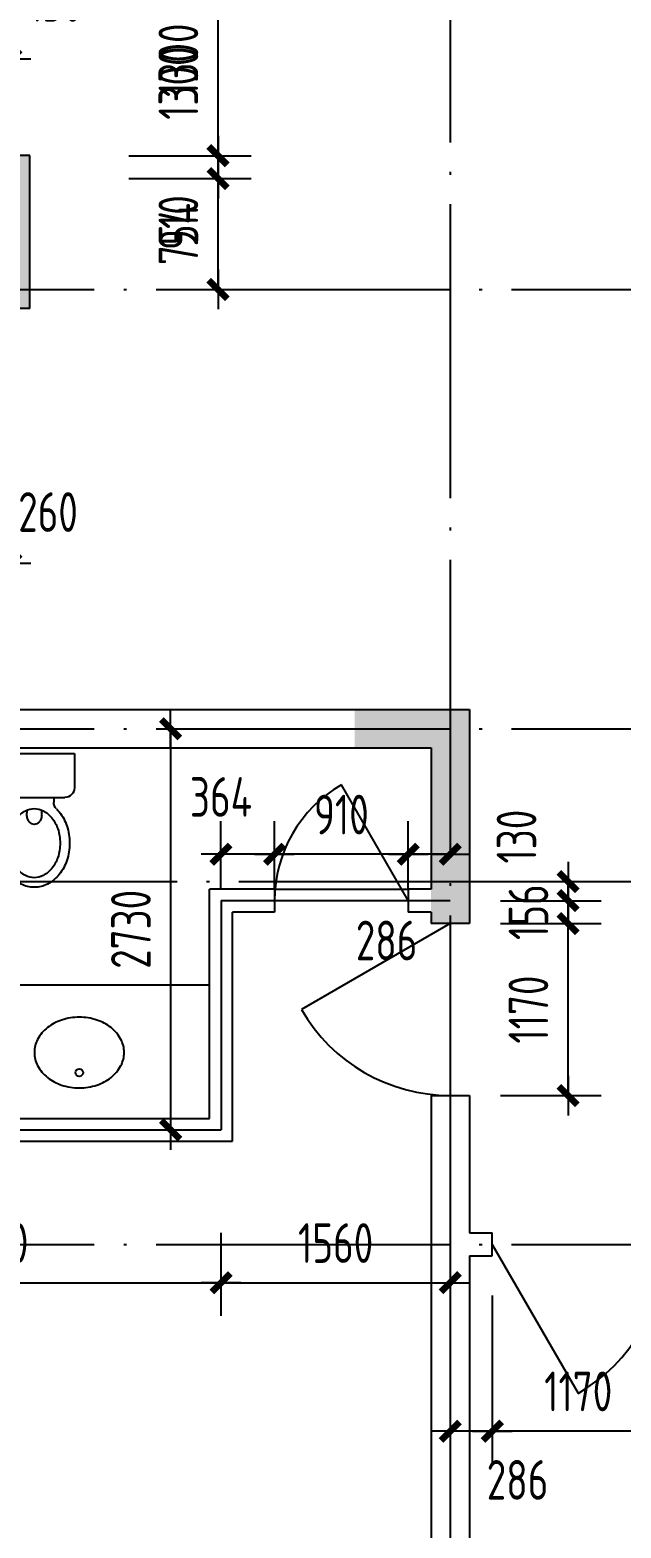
# Model space of a CAD drawing. Extents: x -726032 to 135930, y -151624 to 587044.
# Drawn here: x -652887 to -648865, y 553422 to 563618 of the extents above; entities that cross this region are included whole.
import ezdxf
from ezdxf.enums import TextEntityAlignment as Align

# ---------------------------------------------------------------- set-up
doc = ezdxf.new("R2010")
doc.units = 0
doc.header["$LTSCALE"] = 1000
doc.header["$MEASUREMENT"] = 0
doc.linetypes.add('DOTE', pattern=[2.42, 2, -0.2, 0.02, -0.2])
doc.layers.get('0').update_dxf_attribs({"linetype": 'CONTINUOUS'})
doc.layers.get('DEFPOINTS').update_dxf_attribs({"color": 1, "linetype": 'CONTINUOUS'})
for name, color, linetype in [('COLUMN', 170, 'CONTINUOUS'), ('DOTE', 8, 'DOTE'), ('GROUND', 45, 'CONTINUOUS'), ('LVTRY', 6, 'CONTINUOUS'), ('PUB_DIM', 245, 'CONTINUOUS'), ('WALL', 255, 'CONTINUOUS'), ('WINDOW', 155, 'CONTINUOUS'), ('WINDOW_TEXT', 7, 'CONTINUOUS')]:
    doc.layers.add(name, color=color, linetype=linetype)
doc.styles.add('DIM_FONT', font='isocp.shx', dxfattribs={"width": 0.8})
doc.styles.add('SIMPLEX', font='SIMPLEX.SHX')
doc.dimstyles.new('DIMA', dxfattribs={"dimtxt": 300, "dimasz": 1, "dimexe": 250, "dimexo": 300, "dimgap": 150, "dimtad": 1, "dimdec": 0, "dimzin": 0, "dimdsep": 46, "dimtxsty": 'DIM_FONT', "dimcen": 0.09, "dimse1": 1, "dimclrt": 142, "dimadec": 0, "dimazin": 0, "dimtfac": 1, "dimtdec": 0, "dimtix": 1, "dimtmove": 2, "dimatfit": 3, "dimfxl": 1, "dimtolj": 1, "dimtzin": 0, "dimarcsym": 0})
doc.dimstyles.new('DIMN', dxfattribs={"dimtxt": 300, "dimasz": 1, "dimexe": 250, "dimexo": 300, "dimgap": 150, "dimtad": 1, "dimdec": 0, "dimzin": 0, "dimdsep": 46, "dimtxsty": 'DIM_FONT', "dimcen": 0.09, "dimclrt": 142, "dimadec": 0, "dimazin": 0, "dimtfac": 1, "dimtdec": 0, "dimtix": 1, "dimtmove": 2, "dimatfit": 3, "dimfxl": 1, "dimtolj": 1, "dimtzin": 0, "dimarcsym": 0})

# ---------------------------------------------------------------- blocks, each defined once
blk = doc.blocks.new('_DBLK')
blk.add_line((-0.5, 0), (0, -0.866))
blk.add_arc((-0.5, 0), 1, 300, 0)
at = {"layer": 'WINDOW_TEXT', "style": 'SIMPLEX', "flags": 9}
blk.add_attdef('A', text='', height=1, dxfattribs=at).set_placement((0, 1.5), align=Align.MIDDLE)
blk = doc.blocks.new('_DIMX')
blk.add_line((-150, 0), (150, 0))
at = {"const_width": 50}
blk.add_lwpolyline([(-70, -70), (70, 70)], dxfattribs=at)
blk = doc.blocks.new('*D1688')
at = {"layer": 'DEFPOINTS', "color": 0, "transparency": 16777216}
for p in [(-651587, 558008), (-651587, 557497), (-651223, 557497)]:
    blk.add_point(p, dxfattribs=at)
at = {"layer": 'PUB_DIM', "color": 0, "lineweight": -2, "transparency": 16777216}
for p, q in [((-651587, 557767), (-651587, 558233)), ((-651224, 558008), (-651586, 558008))]:
    blk.add_line(p, q, dxfattribs=at)
at = {"layer": 'PUB_DIM', "color": 0, "lineweight": -2, "transparency": 16777216, "xscale": 0.9, "yscale": 0.9, "zscale": 0.9, "rotation": 180}
blk.add_blockref('_DIMX', (-651587, 558008), dxfattribs=at)
at = {"layer": 'PUB_DIM', "color": 0, "lineweight": -2, "transparency": 16777216, "xscale": 0.9, "yscale": 0.9, "zscale": 0.9}
blk.add_blockref('_DIMX', (-651223, 558008), dxfattribs=at)
at = {"layer": 'PUB_DIM', "color": 142, "transparency": 16777216, "insert": (-651587, 558398), "char_height": 270, "attachment_point": 5, "style": 'DIM_FONT'}
blk.add_mtext('\\A1;364', dxfattribs=at)
blk = doc.blocks.new('*D1689')
at = {"layer": 'DEFPOINTS', "color": 0, "transparency": 16777216}
for p in [(-652797, 558862), (-652797, 556132), (-651930, 556132)]:
    blk.add_point(p, dxfattribs=at)
at = {"layer": 'PUB_DIM', "color": 0, "lineweight": -2, "transparency": 16777216}
for p, q in [((-651930, 558862), (-651930, 556133)), ((-652527, 556132), (-651705, 556132))]:
    blk.add_line(p, q, dxfattribs=at)
at = {"layer": 'PUB_DIM', "color": 0, "lineweight": -2, "transparency": 16777216, "xscale": 0.9, "yscale": 0.9, "zscale": 0.9}
for p, rotation in [((-651930, 558862), 90), ((-651930, 556132), 270)]:
    blk.add_blockref('_DIMX', p, dxfattribs=dict(at, rotation=rotation))
at = {"layer": 'PUB_DIM', "color": 142, "transparency": 16777216, "insert": (-652200, 557497), "char_height": 270, "attachment_point": 5, "rotation": 90, "style": 'DIM_FONT'}
blk.add_mtext('\\A1;2730', dxfattribs=at)
blk = doc.blocks.new('_LV5')
for p, q in [((210.1, 0), (-210.1, 0)), ((-210.1, 0), (-210.1, -180)), ((210.1, -180), (210.1, 0)), ((160.1, -230), (-160.1, -230)), ((-101.4, -230), (-101.4, -254.3)), ((101.4, -230), (101.4, -254.1))]:
    blk.add_line(p, q)
blk.add_lwpolyline([(-135.1, -469.4, 0.080312), (-123, -544.2, 0.089014), (-91.8, -601.5, 0.104918), (-45.6, -639.3, 0.119812), (0.1, -650.4, 0.119812), (45.8, -639.3, 0.104918), (92, -601.5, 0.089014), (123.2, -544.2, 0.080312), (135.3, -469.4, 0.080312), (123.2, -394.6, 0.089014), (92, -337.3, 0.104918), (45.8, -299.5, 0.119812), (0.1, -288.4, 0.119812), (-45.6, -299.5, 0.104918), (-91.8, -337.3, 0.089014), (-123, -394.6, 0.080312)], format="xyb", close=True)
for points in [[(-38.7, -318.5, 0.073567), (-35.6, -339.5, 0.084454), (-27.4, -356, 0.10642), (-14.1, -367.8, 0.129709), (0, -371.5, 0.129709), (14.1, -367.8, 0.10642), (27.4, -356, 0.084454), (35.6, -339.5, 0.073567), (38.7, -318.5, 0.073567), (35.6, -297.5, 0.014016), (34.7, -294.6, 0.10642)], [(-34.7, -294.7, 0.013578), (-35.6, -297.5, 0.073567), (-38.7, -318.5, 0.073567)]]:
    blk.add_lwpolyline(points, format="xyb")
for centre, radius, start, end in [((-160.1, -180), 50, 180, 270), ((160.1, -180), 50, 270, 0), ((52.2, -452.8), 234.6, 141.28635, 161.63333), ((20.4, -427.3), 193.8, 134.81437, 141.28635), ((-151.4, -254.3), 50, 314.81437, 0), ((151.4, -254.1), 50, 180, 225.25549), ((-20.2, -427.3), 193.8, 38.71365, 45.25549), ((-52, -452.8), 234.6, 18.36667, 38.71365), ((102.3, -469.4), 287.4, 161.63333, 180), ((-102.1, -469.4), 287.4, 0, 18.36667), ((102.3, -469.4), 287.4, 180, 198.36667), ((-102.1, -469.4), 287.4, 341.63333, 0), ((52.2, -486), 234.6, 198.36667, 218.71365), ((-52, -486), 234.6, 321.28635, 341.63333), ((20.4, -511.6), 193.8, 218.71365, 242.67141), ((0.1, -550.8), 149.6, 242.67141, 270), ((0.1, -550.8), 149.6, 270, 297.32859), ((-20.2, -511.6), 193.8, 297.32859, 321.28635)]:
    blk.add_arc(centre, radius, start, end)
blk = doc.blocks.new('*D1710')
at = {"layer": 'DEFPOINTS', "color": 0, "transparency": 16777216}
for p in [(-651223, 558008), (-651223, 557497), (-650313, 557497)]:
    blk.add_point(p, dxfattribs=at)
at = {"layer": 'PUB_DIM', "color": 0, "lineweight": -2, "transparency": 16777216}
for p, q in [((-651223, 557767), (-651223, 558233)), ((-650314, 558008), (-651222, 558008))]:
    blk.add_line(p, q, dxfattribs=at)
at = {"layer": 'PUB_DIM', "color": 0, "lineweight": -2, "transparency": 16777216, "xscale": 0.9, "yscale": 0.9, "zscale": 0.9, "rotation": 180}
blk.add_blockref('_DIMX', (-651223, 558008), dxfattribs=at)
at = {"layer": 'PUB_DIM', "color": 0, "lineweight": -2, "transparency": 16777216, "xscale": 0.9, "yscale": 0.9, "zscale": 0.9}
blk.add_blockref('_DIMX', (-650313, 558008), dxfattribs=at)
at = {"layer": 'PUB_DIM', "color": 142, "transparency": 16777216, "insert": (-650768, 558278), "char_height": 270, "attachment_point": 5, "style": 'DIM_FONT'}
blk.add_mtext('\\A1;910', dxfattribs=at)
blk = doc.blocks.new('*D486')
at = {"layer": 'DEFPOINTS', "color": 0, "transparency": 16777216}
for p in [(-650027, 555962), (-651587, 555702), (-650027, 555092)]:
    blk.add_point(p, dxfattribs=at)
at = {"layer": 'PUB_DIM', "color": 0, "lineweight": -2, "transparency": 16777216}
for p, q in [((-650027, 555692), (-650027, 554867)), ((-651587, 555432), (-651587, 554867)), ((-651586, 555092), (-650028, 555092))]:
    blk.add_line(p, q, dxfattribs=at)
at = {"layer": 'PUB_DIM', "color": 0, "lineweight": -2, "transparency": 16777216, "xscale": 0.9, "yscale": 0.9, "zscale": 0.9, "rotation": 180}
blk.add_blockref('_DIMX', (-651587, 555092), dxfattribs=at)
at = {"layer": 'PUB_DIM', "color": 0, "lineweight": -2, "transparency": 16777216, "xscale": 0.9, "yscale": 0.9, "zscale": 0.9}
blk.add_blockref('_DIMX', (-650027, 555092), dxfattribs=at)
at = {"layer": 'PUB_DIM', "color": 142, "transparency": 16777216, "insert": (-650807, 555362), "char_height": 270, "attachment_point": 5, "style": 'DIM_FONT'}
blk.add_mtext('\\A1;1560', dxfattribs=at)
blk = doc.blocks.new('_LV4')
blk.add_lwpolyline([(0, -520, 0.078966), (92.3, -505.3, 0.088152), (166.2, -465.8, 0.105269), (218.1, -403.4, 0.121685), (235, -335, 0.121685), (218.1, -266.6, 0.105269), (166.2, -204.2, 0.088152), (92.3, -164.7, 0.078966), (0, -150, 0.078966), (-92.3, -164.7, 0.088152), (-166.2, -204.2, 0.105269), (-218.1, -266.6, 0.121685), (-235, -335, 0.121685), (-218.1, -403.4, 0.105269), (-166.2, -465.8, 0.088152), (-92.3, -505.3, 0.078966)], format="xyb", close=True)
blk.add_circle((0, -230), 20)
blk = doc.blocks.new('*D2602')
at = {"layer": 'DEFPOINTS', "color": 0, "transparency": 16777216}
for p in [(-654707, 555702), (-651587, 555702), (-651587, 555092)]:
    blk.add_point(p, dxfattribs=at)
at = {"layer": 'PUB_DIM', "color": 0, "lineweight": -2, "transparency": 16777216}
for p, q in [((-651587, 555432), (-651587, 554867)), ((-654706, 555092), (-651588, 555092))]:
    blk.add_line(p, q, dxfattribs=at)
at = {"layer": 'PUB_DIM', "color": 0, "lineweight": -2, "transparency": 16777216, "xscale": 0.9, "yscale": 0.9, "zscale": 0.9, "rotation": 180}
blk.add_blockref('_DIMX', (-654707, 555092), dxfattribs=at)
at = {"layer": 'PUB_DIM', "color": 0, "lineweight": -2, "transparency": 16777216, "xscale": 0.9, "yscale": 0.9, "zscale": 0.9}
blk.add_blockref('_DIMX', (-651587, 555092), dxfattribs=at)
at = {"layer": 'PUB_DIM', "color": 142, "transparency": 16777216, "insert": (-653147, 555362), "char_height": 270, "attachment_point": 5, "style": 'DIM_FONT'}
blk.add_mtext('\\A1;3120', dxfattribs=at)
blk = doc.blocks.new('*D2687')
at = {"layer": 'DEFPOINTS', "color": 0, "transparency": 16777216}
for p in [(-650313, 558008), (-650313, 557497), (-650027, 557497)]:
    blk.add_point(p, dxfattribs=at)
at = {"layer": 'PUB_DIM', "color": 0, "lineweight": -2, "transparency": 16777216}
for p, q in [((-650313, 557767), (-650313, 558233)), ((-650028, 558008), (-650312, 558008))]:
    blk.add_line(p, q, dxfattribs=at)
at = {"layer": 'PUB_DIM', "color": 0, "lineweight": -2, "transparency": 16777216, "xscale": 0.9, "yscale": 0.9, "zscale": 0.9, "rotation": 180}
blk.add_blockref('_DIMX', (-650313, 558008), dxfattribs=at)
at = {"layer": 'PUB_DIM', "color": 0, "lineweight": -2, "transparency": 16777216, "xscale": 0.9, "yscale": 0.9, "zscale": 0.9}
blk.add_blockref('_DIMX', (-650027, 558008), dxfattribs=at)
at = {"layer": 'PUB_DIM', "color": 142, "transparency": 16777216, "insert": (-650460, 557421), "char_height": 270, "attachment_point": 5, "style": 'DIM_FONT'}
blk.add_mtext('\\A1;286', dxfattribs=at)
blk = doc.blocks.new('*D1452')
at = {"layer": 'DEFPOINTS', "color": 0, "transparency": 16777216}
for p in [(-649955, 557536), (-649225, 557536), (-649955, 556366)]:
    blk.add_point(p, dxfattribs=at)
at = {"layer": 'PUB_DIM', "color": 0, "lineweight": -2, "transparency": 16777216}
for p, q in [((-649685, 557536), (-649000, 557536)), ((-649225, 556367), (-649225, 557536)), ((-649685, 556366), (-649000, 556366))]:
    blk.add_line(p, q, dxfattribs=at)
at = {"layer": 'PUB_DIM', "color": 0, "lineweight": -2, "transparency": 16777216, "xscale": 0.9, "yscale": 0.9, "zscale": 0.9}
for p, rotation in [((-649225, 557536), 90), ((-649225, 556366), 270)]:
    blk.add_blockref('_DIMX', p, dxfattribs=dict(at, rotation=rotation))
at = {"layer": 'PUB_DIM', "color": 142, "transparency": 16777216, "insert": (-649495, 556951), "char_height": 270, "attachment_point": 5, "rotation": 90, "style": 'DIM_FONT'}
blk.add_mtext('\\A1;1170', dxfattribs=at)
blk = doc.blocks.new('*D2688')
at = {"layer": 'DEFPOINTS', "color": 0, "transparency": 16777216}
for p in [(-649955, 557692), (-649225, 557692), (-649955, 557536)]:
    blk.add_point(p, dxfattribs=at)
at = {"layer": 'PUB_DIM', "color": 0, "lineweight": -2, "transparency": 16777216}
for p, q in [((-649685, 557692), (-649000, 557692)), ((-649225, 557693), (-649225, 557694)), ((-649225, 557536), (-649225, 557692)), ((-649225, 557536), (-649225, 557535))]:
    blk.add_line(p, q, dxfattribs=at)
at = {"layer": 'PUB_DIM', "color": 0, "lineweight": -2, "transparency": 16777216, "xscale": 0.9, "yscale": 0.9, "zscale": 0.9}
for p, rotation in [((-649225, 557692), 270), ((-649225, 557536), 90)]:
    blk.add_blockref('_DIMX', p, dxfattribs=dict(at, rotation=rotation))
at = {"layer": 'PUB_DIM', "color": 142, "transparency": 16777216, "insert": (-649495, 557614), "char_height": 270, "attachment_point": 5, "rotation": 90, "style": 'DIM_FONT'}
blk.add_mtext('\\A1;156', dxfattribs=at)
blk = doc.blocks.new('*D1453')
at = {"layer": 'DEFPOINTS', "color": 0, "transparency": 16777216}
for p in [(-649955, 557822), (-649225, 557822), (-649955, 557692)]:
    blk.add_point(p, dxfattribs=at)
at = {"layer": 'PUB_DIM', "color": 0, "lineweight": -2, "transparency": 16777216}
for p, q in [((-649685, 557822), (-649000, 557822)), ((-649225, 557823), (-649225, 557824)), ((-649225, 557692), (-649225, 557822)), ((-649685, 557692), (-649000, 557692)), ((-649225, 557692), (-649225, 557691))]:
    blk.add_line(p, q, dxfattribs=at)
at = {"layer": 'PUB_DIM', "color": 0, "lineweight": -2, "transparency": 16777216, "xscale": 0.9, "yscale": 0.9, "zscale": 0.9}
for p, rotation in [((-649225, 557822), 270), ((-649225, 557692), 90)]:
    blk.add_blockref('_DIMX', p, dxfattribs=dict(at, rotation=rotation))
at = {"layer": 'PUB_DIM', "color": 142, "transparency": 16777216, "insert": (-649576, 558128), "char_height": 270, "attachment_point": 5, "rotation": 90, "style": 'DIM_FONT'}
blk.add_mtext('\\A1;130', dxfattribs=at)
blk = doc.blocks.new('*D2691')
at = {"layer": 'DEFPOINTS', "color": 0, "transparency": 16777216}
for p in [(-650027, 555274), (-649741, 555274), (-650027, 554082)]:
    blk.add_point(p, dxfattribs=at)
at = {"layer": 'PUB_DIM', "color": 0, "lineweight": -2, "transparency": 16777216}
for p, q in [((-650027, 555004), (-650027, 553857)), ((-649742, 554082), (-650026, 554082))]:
    blk.add_line(p, q, dxfattribs=at)
at = {"layer": 'PUB_DIM', "color": 0, "lineweight": -2, "transparency": 16777216, "xscale": 0.9, "yscale": 0.9, "zscale": 0.9, "rotation": 180}
blk.add_blockref('_DIMX', (-650027, 554082), dxfattribs=at)
at = {"layer": 'PUB_DIM', "color": 0, "lineweight": -2, "transparency": 16777216, "xscale": 0.9, "yscale": 0.9, "zscale": 0.9}
blk.add_blockref('_DIMX', (-649741, 554082), dxfattribs=at)
at = {"layer": 'PUB_DIM', "color": 142, "transparency": 16777216, "insert": (-649569, 553750), "char_height": 270, "attachment_point": 5, "style": 'DIM_FONT'}
blk.add_mtext('\\A1;286', dxfattribs=at)
blk = doc.blocks.new('*D2692')
at = {"layer": 'DEFPOINTS', "color": 0, "transparency": 16777216}
for p in [(-649741, 555274), (-648571, 555274), (-649741, 554082)]:
    blk.add_point(p, dxfattribs=at)
at = {"layer": 'PUB_DIM', "color": 0, "lineweight": -2, "transparency": 16777216}
for p, q in [((-649741, 555004), (-649741, 553857)), ((-648572, 554082), (-649740, 554082))]:
    blk.add_line(p, q, dxfattribs=at)
at = {"layer": 'PUB_DIM', "color": 0, "lineweight": -2, "transparency": 16777216, "xscale": 0.9, "yscale": 0.9, "zscale": 0.9, "rotation": 180}
blk.add_blockref('_DIMX', (-649741, 554082), dxfattribs=at)
at = {"layer": 'PUB_DIM', "color": 0, "lineweight": -2, "transparency": 16777216, "xscale": 0.9, "yscale": 0.9, "zscale": 0.9}
blk.add_blockref('_DIMX', (-648571, 554082), dxfattribs=at)
at = {"layer": 'PUB_DIM', "color": 142, "transparency": 16777216, "insert": (-649156, 554352), "char_height": 270, "attachment_point": 5, "style": 'DIM_FONT'}
blk.add_mtext('\\A1;1170', dxfattribs=at)
blk = doc.blocks.new('*D2751')
at = {"layer": 'DEFPOINTS', "color": 0, "transparency": 16777216}
for p in [(-652483, 562762), (-651607, 562762), (-652483, 561852)]:
    blk.add_point(p, dxfattribs=at)
at = {"layer": 'PUB_DIM', "color": 0, "lineweight": -2, "transparency": 16777216}
for p, q in [((-652213, 562762), (-651382, 562762)), ((-651607, 561853), (-651607, 562762))]:
    blk.add_line(p, q, dxfattribs=at)
at = {"layer": 'PUB_DIM', "color": 0, "lineweight": -2, "transparency": 16777216, "xscale": 0.9, "yscale": 0.9, "zscale": 0.9}
for p, rotation in [((-651607, 562762), 90), ((-651607, 561852), 270)]:
    blk.add_blockref('_DIMX', p, dxfattribs=dict(at, rotation=rotation))
at = {"layer": 'PUB_DIM', "color": 142, "transparency": 16777216, "insert": (-651877, 562307), "char_height": 270, "attachment_point": 5, "rotation": 90, "style": 'DIM_FONT'}
blk.add_mtext('\\A1;910', dxfattribs=at)
blk = doc.blocks.new('*D2752')
at = {"layer": 'DEFPOINTS', "color": 0, "transparency": 16777216}
for p in [(-652483, 564062), (-651607, 564062), (-652483, 562762)]:
    blk.add_point(p, dxfattribs=at)
at = {"layer": 'PUB_DIM', "color": 0, "lineweight": -2, "transparency": 16777216}
for p, q in [((-652213, 564062), (-651382, 564062)), ((-651607, 562763), (-651607, 564062))]:
    blk.add_line(p, q, dxfattribs=at)
at = {"layer": 'PUB_DIM', "color": 0, "lineweight": -2, "transparency": 16777216, "xscale": 0.9, "yscale": 0.9, "zscale": 0.9}
for p, rotation in [((-651607, 564062), 90), ((-651607, 562762), 270)]:
    blk.add_blockref('_DIMX', p, dxfattribs=dict(at, rotation=rotation))
at = {"layer": 'PUB_DIM', "color": 142, "transparency": 16777216, "insert": (-651877, 563412), "char_height": 270, "attachment_point": 5, "rotation": 90, "style": 'DIM_FONT'}
blk.add_mtext('\\A1;1300', dxfattribs=at)
blk = doc.blocks.new('*D2753')
at = {"layer": 'DEFPOINTS', "color": 0, "transparency": 16777216}
for p in [(-652483, 563906), (-651607, 563906), (-652483, 562606)]:
    blk.add_point(p, dxfattribs=at)
at = {"layer": 'PUB_DIM', "color": 0, "lineweight": -2, "transparency": 16777216}
for p, q in [((-652213, 563906), (-651382, 563906)), ((-651607, 562607), (-651607, 563906))]:
    blk.add_line(p, q, dxfattribs=at)
at = {"layer": 'PUB_DIM', "color": 0, "lineweight": -2, "transparency": 16777216, "xscale": 0.9, "yscale": 0.9, "zscale": 0.9}
for p, rotation in [((-651607, 563906), 90), ((-651607, 562606), 270)]:
    blk.add_blockref('_DIMX', p, dxfattribs=dict(at, rotation=rotation))
at = {"layer": 'PUB_DIM', "color": 142, "transparency": 16777216, "insert": (-651877, 563256), "char_height": 270, "attachment_point": 5, "rotation": 90, "style": 'DIM_FONT'}
blk.add_mtext('\\A1;1300', dxfattribs=at)
blk = doc.blocks.new('*D2754')
at = {"layer": 'DEFPOINTS', "color": 0, "transparency": 16777216}
for p in [(-652483, 562606), (-651607, 562606), (-652483, 561852)]:
    blk.add_point(p, dxfattribs=at)
at = {"layer": 'PUB_DIM', "color": 0, "lineweight": -2, "transparency": 16777216}
for p, q in [((-652213, 562606), (-651382, 562606)), ((-651607, 561853), (-651607, 562606))]:
    blk.add_line(p, q, dxfattribs=at)
at = {"layer": 'PUB_DIM', "color": 0, "lineweight": -2, "transparency": 16777216, "xscale": 0.9, "yscale": 0.9, "zscale": 0.9}
for p, rotation in [((-651607, 562606), 90), ((-651607, 561852), 270)]:
    blk.add_blockref('_DIMX', p, dxfattribs=dict(at, rotation=rotation))
at = {"layer": 'PUB_DIM', "color": 142, "transparency": 16777216, "insert": (-651877, 562229), "char_height": 270, "attachment_point": 5, "rotation": 90, "style": 'DIM_FONT'}
blk.add_mtext('\\A1;754', dxfattribs=at)
blk = doc.blocks.new('*D2768')
at = {"layer": 'DEFPOINTS', "color": 0, "transparency": 16777216}
for p in [(-653017, 563419), (-653147, 562782), (-653017, 562782)]:
    blk.add_point(p, dxfattribs=at)
at = {"layer": 'PUB_DIM', "color": 0, "lineweight": -2, "transparency": 16777216}
for p, q in [((-653017, 563052), (-653017, 563644)), ((-653148, 563419), (-653149, 563419)), ((-653147, 563419), (-653017, 563419)), ((-653016, 563419), (-653015, 563419))]:
    blk.add_line(p, q, dxfattribs=at)
at = {"layer": 'PUB_DIM', "color": 0, "lineweight": -2, "transparency": 16777216, "xscale": 0.9, "yscale": 0.9, "zscale": 0.9}
blk.add_blockref('_DIMX', (-653147, 563419), dxfattribs=at)
at = {"layer": 'PUB_DIM', "color": 0, "lineweight": -2, "transparency": 16777216, "xscale": 0.9, "yscale": 0.9, "zscale": 0.9, "rotation": 180}
blk.add_blockref('_DIMX', (-653017, 563419), dxfattribs=at)
at = {"layer": 'PUB_DIM', "color": 142, "transparency": 16777216, "insert": (-652713, 563809), "char_height": 270, "attachment_point": 5, "style": 'DIM_FONT'}
blk.add_mtext('\\A1;130', dxfattribs=at)
blk = doc.blocks.new('*D3912')
at = {"layer": 'DEFPOINTS', "color": 0, "transparency": 16777216}
for p in [(-653277, 561174), (-653017, 561174), (-653017, 559986)]:
    blk.add_point(p, dxfattribs=at)
at = {"layer": 'PUB_DIM', "color": 0, "lineweight": -2, "transparency": 16777216}
for p, q in [((-653017, 560904), (-653017, 559761)), ((-653278, 559986), (-653279, 559986)), ((-653277, 559986), (-653017, 559986)), ((-653016, 559986), (-653015, 559986))]:
    blk.add_line(p, q, dxfattribs=at)
at = {"layer": 'PUB_DIM', "color": 0, "lineweight": -2, "transparency": 16777216, "xscale": 0.9, "yscale": 0.9, "zscale": 0.9}
blk.add_blockref('_DIMX', (-653277, 559986), dxfattribs=at)
at = {"layer": 'PUB_DIM', "color": 0, "lineweight": -2, "transparency": 16777216, "xscale": 0.9, "yscale": 0.9, "zscale": 0.9, "rotation": 180}
blk.add_blockref('_DIMX', (-653017, 559986), dxfattribs=at)
at = {"layer": 'PUB_DIM', "color": 142, "transparency": 16777216, "insert": (-652764, 560337), "char_height": 270, "attachment_point": 5, "style": 'DIM_FONT'}
blk.add_mtext('\\A1;260', dxfattribs=at)

msp = doc.modelspace()

# ---------------------------------------------------------------- linework, layer by layer
at = {"layer": 'COLUMN'}
for points in [[(-652886.9, 562762.4), (-652886.9, 561722.4), (-653146.9, 562762.4), (-653146.9, 561722.4)], [(-650676.9, 558992.8), (-650676.9, 558732.4), (-649896.9, 558992.4), (-650156.9, 558732.4)], [(-650156.9, 558732.4), (-650156.9, 557536.4), (-649896.9, 558992.4), (-649896.9, 557536.4)]]:
    msp.add_solid(points, dxfattribs=at)
at = {"layer": 'DOTE'}
for p, q in [((-650026.9, 576952), (-650026.9, 546480.4)), ((-712529.2, 561852.4), (-642897.4, 561852.4)), ((-712529.2, 558862.4), (-642897.4, 558862.4)), ((-711965.6, 557822.4), (-642897.4, 557822.4)), ((-651586.9, 557692.4), (-650026.9, 557692.4)), ((-651586.9, 557692.4), (-651586.9, 556132.4)), ((-657826.9, 556132.4), (-651586.9, 556132.4)), ((-712529.2, 555352.4), (-642897.4, 555352.4))]:
    msp.add_line(p, q, dxfattribs=at)
at = {"layer": 'GROUND'}
msp.add_line((-651222.9, 557770.4), (-650312.9, 557770.4), dxfattribs=at)
at = {"layer": 'LVTRY'}
msp.add_line((-653614.9, 557120.4), (-651664.9, 557120.4), dxfattribs=at)
at = {"layer": 'WALL'}
for p, q in [((-652886.9, 562762.4), (-653146.9, 562762.4)), ((-652886.9, 561722.4), (-652886.9, 562762.4)), ((-652886.9, 561722.4), (-653146.9, 561722.4)), ((-653146.9, 558992.4), (-649896.9, 558992.4)), ((-649896.9, 558992.4), (-649896.9, 557536.4)), ((-654576.9, 558732.4), (-650156.9, 558732.4)), ((-650156.9, 558732.4), (-650156.9, 557770.4)), ((-651222.9, 557770.4), (-651664.9, 557770.4)), ((-651664.9, 556210.4), (-651664.9, 557770.4)), ((-651222.9, 557770.4), (-651222.9, 557614.4)), ((-650312.9, 557770.4), (-650312.9, 557614.4)), ((-650156.9, 557770.4), (-650312.9, 557770.4)), ((-651222.9, 557614.4), (-651508.9, 557614.4)), ((-651508.9, 556054.4), (-651508.9, 557614.4)), ((-650156.9, 557614.4), (-650312.9, 557614.4)), ((-650156.9, 557614.4), (-650156.9, 557536.4)), ((-649896.9, 557536.4), (-650156.9, 557536.4)), ((-650156.9, 556366.4), (-649896.9, 556366.4)), ((-650156.9, 556366.4), (-650156.9, 550178.4)), ((-649896.9, 556366.4), (-649896.9, 555430.4)), ((-654550.9, 556210.4), (-651664.9, 556210.4)), ((-654550.9, 556054.4), (-651508.9, 556054.4)), ((-649896.9, 555430.4), (-649740.9, 555430.4)), ((-649740.9, 555274.4), (-649740.9, 555430.4)), ((-649896.9, 555274.4), (-649740.9, 555274.4)), ((-649896.9, 555274.4), (-649896.9, 550178.4))]:
    msp.add_line(p, q, dxfattribs=at)

# ---------------------------------------------------------------- block references
at = {"layer": 'LVTRY', "xscale": -1.299999999999272, "yscale": 1.30000000000291, "zscale": 1.3}
msp.add_blockref('_LV5', (-652857.4, 558693.6), dxfattribs=at)
at = {"layer": 'LVTRY', "xscale": 1.299999999999272, "yscale": 1.299999999999272, "zscale": 1.299999999999272, "rotation": 180}
msp.add_blockref('_LV4', (-652551.4, 556223), dxfattribs=at)
at = {"layer": 'WINDOW', "xscale": -910, "yscale": -910, "zscale": 910}
msp.add_blockref('_DBLK', (-650767.9, 557692.4), dxfattribs=at)
at = {"layer": 'WINDOW', "xscale": -1170, "yscale": -1170, "zscale": 1170}
for p, rotation in [((-650026.9, 556951.4), 90), ((-649155.9, 555352.4), 180)]:
    msp.add_blockref('_DBLK', p, dxfattribs=dict(at, rotation=rotation))

# ---------------------------------------------------------------- dimensions: what is measured, and where the dimension line sits
at = {"layer": 'PUB_DIM'}
for p1, p2, distance, dimstyle, picture, middle in [((-652483.2, 562762.4), (-652483.2, 564062.4), -876.7, 'DIMA', '*D2752', (-651876.5, 563412.4)), ((-652483.2, 562606.4), (-652483.2, 563906.4), -876.7, 'DIMA', '*D2753', (-651876.5, 563256.4)), ((-652483.2, 561852.4), (-652483.2, 562762.4), -876.7, 'DIMA', '*D2751', (-651876.5, 562307.4)), ((-652483.2, 561852.4), (-652483.2, 562606.4), -876.7, 'DIMA', '*D2754', (-651876.5, 562229.4)), ((-650312.9, 557496.7), (-651222.9, 557496.7), -510.9, 'DIMA', '*D1710', (-650767.9, 558277.6)), ((-649954.8, 557536.4), (-649954.8, 557692.4), -730.2, 'DIMA', '*D2688', (-649494.6, 557614.4)), ((-649954.8, 556366.4), (-649954.8, 557536.4), -730.2, 'DIMN', '*D1452', (-649494.6, 556951.4)), ((-648570.9, 555274.4), (-649740.9, 555274.4), 1192.9, 'DIMA', '*D2692', (-649155.9, 554351.5))]:
    dim = msp.add_aligned_dim(p1=p1, p2=p2, distance=distance, dimstyle=dimstyle, override={"dimscale": 0.9, "dimblk1": '_DIMX', "dimblk2": '_DIMX', "dimsah": 1}, dxfattribs=at)
    dim.commit()
    dim.dimension.update_dxf_attribs({"geometry": picture, "text_midpoint": middle})
for base, p1, p2, angle, dimstyle, picture, middle in [((-653016.9, 563418.8), (-653146.9, 562782.3), (-653016.9, 562782.3), 0, 'DIMA', '*D2768', (-652713.1, 563808.8)), ((-651586.9, 558007.6), (-651222.9, 557496.7), (-651586.9, 557496.7), 180, 'DIMA', '*D1688', (-651586.9, 558397.6)), ((-649224.6, 557822.4), (-649954.8, 557692.4), (-649954.8, 557822.4), 90, 'DIMN', '*D1453', (-649575.6, 558127.8)), ((-650312.9, 558007.6), (-650026.9, 557496.7), (-650312.9, 557496.7), 180, 'DIMA', '*D2687', (-650460.3, 557421.2)), ((-650026.9, 554081.5), (-649740.9, 555274.4), (-650026.9, 555274.4), 180, 'DIMA', '*D2691', (-649569.3, 553749.6))]:
    dim = msp.add_linear_dim(base=base, p1=p1, p2=p2, angle=angle, dimstyle=dimstyle, override={"dimscale": 0.9, "dimblk1": '_DIMX', "dimblk2": '_DIMX', "dimsah": 1}, dxfattribs=at)
    dim.commit()
    dim.dimension.update_dxf_attribs({"geometry": picture, "text_midpoint": middle, "dimtype": 161})
dim = msp.add_linear_dim(base=(-653016.9, 559986.2), p1=(-653276.9, 561173.9), p2=(-653016.9, 561173.9), dimstyle='DIMA', override={"dimscale": 0.9, "dimblk1": '_DIMX', "dimblk2": '_DIMX', "dimsah": 1}, dxfattribs=at)
dim.commit()
dim.dimension.update_dxf_attribs({"geometry": '*D3912', "text_midpoint": (-652764.2, 560337.3), "dimtype": 160})
dim = msp.add_linear_dim(base=(-651929.9, 556132.4), p1=(-652796.9, 558862.4), p2=(-652796.9, 556132.4), angle=270, dimstyle='DIMA', override={"dimscale": 0.9, "dimblk1": '_DIMX', "dimblk2": '_DIMX', "dimsah": 1}, dxfattribs=at)
dim.commit()
dim.dimension.update_dxf_attribs({"geometry": '*D1689', "text_midpoint": (-652199.9, 557497.4)})
for base, p1, p2, dimstyle, picture, middle in [((-650026.9, 555091.5), (-651586.9, 555702.2), (-650026.9, 555962.2), 'DIMN', '*D486', (-650806.9, 555361.5)), ((-651586.9, 555091.5), (-654706.9, 555702.2), (-651586.9, 555702.2), 'DIMA', '*D2602', (-653146.9, 555361.5))]:
    dim = msp.add_linear_dim(base=base, p1=p1, p2=p2, dimstyle=dimstyle, override={"dimscale": 0.9, "dimblk1": '_DIMX', "dimblk2": '_DIMX', "dimsah": 1}, dxfattribs=at)
    dim.commit()
    dim.dimension.update_dxf_attribs({"geometry": picture, "text_midpoint": middle})

doc.saveas('drawing.dxf')
